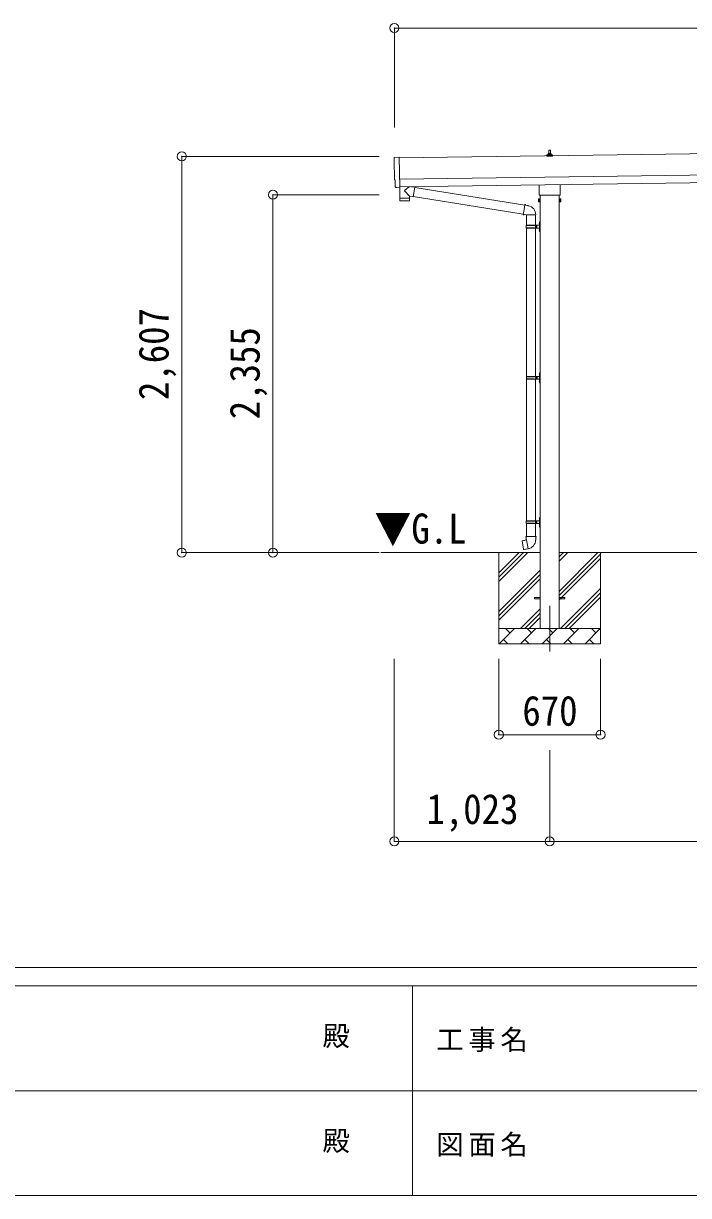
# Model space of a CAD drawing. Units: millimetres at full size, sheet at 1:60. Extents: x -16864 to 16864, y -11640 to 11640.
# Drawn here: x -3459 to 922, y -11640 to -3926 of the extents above; entities that cross this region are included whole.
import ezdxf
from ezdxf.enums import TextEntityAlignment as Align

# ---------------------------------------------------------------- set-up
doc = ezdxf.new("R2010")
doc.units = ezdxf.units.MM
doc.header["$LTSCALE"] = 60
doc.header["$PDMODE"] = 32
doc.header["$PDSIZE"] = 60
doc.linetypes.add('CHAIN1', pattern=[8, 5, -1, 1, -1])
for name, color, linetype, lineweight in [('0-1_Defpoints', 7, 'CHAIN1', 9), ('0-2_TEXT1', 4, 'Continuous', 9), ('0-3_SHAPE', 7, 'Continuous', 9), ('0-7_PARTS2', 7, 'Continuous', 9), ('0-8_TABLE1', 6, 'Continuous', 9), ('0-9_DIM1', 7, 'Continuous', 9), ('F-0', 7, 'Continuous', 9)]:
    doc.layers.add(name, color=color, linetype=linetype, lineweight=lineweight)
doc.styles.add('ＭＳ ゴシック', font='')
doc.styles.get('ＭＳ ゴシック').set_extended_font_data('MS Gothic')

msp = doc.modelspace()

# ---------------------------------------------------------------- linework, layer by layer
at = {"layer": '0-1_Defpoints'}
msp.add_line((6.94, -7758.15), (6.94, -8107.15), dxfattribs=at)
at = {"layer": '0-2_TEXT1'}
for p, q in [((4647.01, -4730.46), (-983.46, -4810.89)), ((1.25, -4783.89), (1.97, -4760.37)), ((2.97, -4759.39), (11.52, -4759.39)), ((12.52, -4760.37), (13.25, -4783.89)), ((-11, -4799.39), (-11, -4791.68)), ((25.5, -4799.39), (-11, -4799.39)), ((-10.62, -4790.89), (25.11, -4790.89)), ((-10.24, -4790.71), (-3.52, -4789.08)), ((-3.14, -4788.89), (17.63, -4788.89)), ((-2.75, -4788.11), (-2.75, -4783.89)), ((-1.75, -4783.89), (16.25, -4783.89)), ((17.25, -4788.11), (17.25, -4783.89)), ((24.73, -4790.71), (18.01, -4789.08)), ((25.5, -4799.39), (25.5, -4791.68)), ((-981.46, -4950.88), (4649.01, -4870.44)), ((-980.74, -5000.87), (4649.72, -4920.44)), ((-1000.32, -5004.92), (-1007.24, -5004.66)), ((-61.36, -5043.38), (-61.36, -4987.74)), ((75.24, -4985.79), (75.24, -5043.38)), ((-67.06, -5081.65), (-66.3, -5080.34)), ((-67.06, -5081.65), (-67.06, -5098.65)), ((-60.06, -5085.25), (-66.3, -5085.25)), ((-63.06, -5052.15), (-63.06, -5046.65)), ((74.88, -5055.65), (-61, -5055.65)), ((-55.56, -5055.65), (-55.56, -7908.15)), ((69.44, -7908.15), (69.44, -5055.65)), ((73.94, -5085.25), (80.18, -5085.25)), ((76.94, -5046.65), (76.94, -5052.15)), ((80.94, -5081.65), (80.18, -5080.34)), ((80.94, -5081.65), (80.94, -5098.65)), ((-67.06, -5098.65), (-66.3, -5099.97)), ((-60.06, -5095.06), (-66.3, -5095.06)), ((-60.06, -5099.97), (-66.3, -5099.97)), ((-57.56, -5099.35), (-60.06, -5099.35)), ((71.44, -5099.35), (73.94, -5099.35)), ((73.94, -5095.06), (80.18, -5095.06)), ((73.94, -5099.97), (80.18, -5099.97)), ((80.94, -5098.65), (80.18, -5099.97)), ((-93.06, -7703.65), (-55.56, -7703.65)), ((-93.06, -7712.65), (-93.06, -7703.65)), ((-93.06, -7703.65), (-55.56, -7703.65)), ((-93.06, -7712.65), (-93.06, -7703.65)), ((-93.06, -7712.65), (-55.56, -7712.65)), ((-93.06, -7712.65), (-55.56, -7712.65)), ((69.44, -7703.65), (106.94, -7703.65)), ((69.44, -7703.65), (106.94, -7703.65)), ((69.44, -7712.65), (106.94, -7712.65)), ((69.44, -7712.65), (106.94, -7712.65)), ((106.94, -7712.65), (106.94, -7703.65)), ((106.94, -7712.65), (106.94, -7703.65))]:
    msp.add_line(p, q, dxfattribs=at)
for points in [[(-1015.07, -4807.91), (-983.53, -4805.81), (-980.7, -5003.64)], [(-1010.12, -5001.71), (-1010.8, -4954.68), (-1011.4, -4954.69)], [(-999.58, -5004.64), (-998.92, -5004), (-980.69, -5004.64)], [(-60.06, -5099.97), (-60.06, -5080.34), (-66.3, -5080.34)], [(-60.06, -5099.35), (-60.06, -5080.95), (-57.56, -5080.95)], [(73.94, -5099.35), (73.94, -5080.95), (71.44, -5080.95)], [(73.94, -5099.97), (73.94, -5080.34), (80.18, -5080.34)]]:
    msp.add_lwpolyline(points, dxfattribs=at)
for points in [[(-57.56, -5100.65), (-57.56, -5079.65), (-55.56, -5079.65), (-55.56, -5100.65)], [(71.44, -5100.65), (71.44, -5079.65), (69.44, -5079.65), (69.44, -5100.65)]]:
    msp.add_lwpolyline(points, close=True, dxfattribs=at)
for centre, radius, start, end in [((1.33, -4784.53), 4.13, 90, 171.17633), ((2.97, -4760.39), 1, 90, 178.60509), ((10.58, -4783.89), 4.83, 133.60282, 180), ((3.91, -4783.89), 4.83, 0, 46.39718), ((11.52, -4760.39), 1, 1.39491, 90), ((13.16, -4784.53), 4.13, 8.82367, 90), ((-10, -4791.68), 1, 103.62699, 180), ((-3.75, -4788.11), 1, 283.62699, 0), ((-1.75, -4784.89), 1, 90, 180), ((16.25, -4784.89), 1, 0, 90), ((18.25, -4788.11), 1, 180, 256.37301), ((24.5, -4791.68), 1, 0, 76.37301), ((-62.71, -5082.79), 4.34, 145.61575, 214.38425), ((-50.82, -5090.15), 16.24, 162.41205, 197.58795), ((-59.06, -5046.65), 4, 125.09963, 180), ((-59.06, -5052.15), 4, 180, 194.47751), ((-59.06, -5052.15), 4, 194.47751, 241.04498), ((72.94, -5052.15), 4, 298.95502, 345.52249), ((72.94, -5046.65), 4, 0, 54.90037), ((72.94, -5052.15), 4, 345.52249, 0), ((64.7, -5090.15), 16.24, 342.41205, 17.58795), ((76.6, -5082.79), 4.34, 325.61575, 34.38425), ((-62.71, -5097.51), 4.34, 145.61575, 214.38425), ((76.6, -5097.51), 4.34, 325.61575, 34.38425)]:
    msp.add_arc(centre, radius, start, end, dxfattribs=at)
for centre, major_axis, ratio, start_param, end_param in [((-1014.87, -4810.9), (-3, -0.04), 0.99863, 4.7647489, 6.2979817), ((-5779.24, -4949.4), (4762.89, 68.04), 0.99863, 6.2686928, 6.2979817), ((-1011.46, -4950.29), (-4.41, -0.06), 0.99863, 6.2686928, 7.8539816), ((-1007.12, -5001.66), (-2.15, -2.1), 0.9974, 5.5252311, 7.0411395), ((-1000.28, -5003.92), (-0.717, -0.7), 0.9974, 0.7579542, 1.5707963)]:
    msp.add_ellipse(centre, major_axis=major_axis, ratio=ratio, start_param=start_param, end_param=end_param, dxfattribs=at)
at = {"layer": '0-3_SHAPE'}
for p, q in [((-55.56, -7408.15), (-1104.5, -7408.15)), ((-328.06, -7408.15), (-328.06, -8008.15)), ((-328.06, -7541.63), (-194.58, -7408.15)), ((-328.06, -7598.2), (-138.01, -7408.15)), ((-328.06, -7569.92), (-166.29, -7408.15)), ((3044.44, -7408.15), (69.44, -7408.15)), ((69.44, -7465.26), (126.55, -7408.15)), ((69.44, -7436.98), (98.27, -7408.15)), ((69.44, -7663.25), (324.54, -7408.15)), ((69.44, -7691.54), (341.94, -7419.04)), ((69.44, -7719.82), (341.94, -7447.32)), ((341.94, -7408.15), (341.94, -8008.15)), ((-328.06, -7796.19), (-55.56, -7523.69)), ((-328.06, -7824.48), (-55.56, -7551.98)), ((-328.06, -7852.76), (-55.56, -7580.26)), ((79.1, -7908.15), (341.94, -7645.31)), ((107.38, -7908.15), (341.94, -7673.59)), ((135.67, -7908.15), (341.94, -7701.88)), ((-185.46, -7908.15), (-55.56, -7778.25)), ((-157.18, -7908.15), (-55.56, -7806.54)), ((-128.89, -7908.15), (-55.56, -7834.82)), ((-328.06, -7908.15), (341.94, -7908.15)), ((-325.9, -8008.15), (-225.9, -7908.15)), ((-254.46, -7936.71), (-283.01, -7908.15)), ((-184.48, -8008.15), (-84.48, -7908.15)), ((-113.03, -7936.71), (-141.59, -7908.15)), ((-43.06, -8008.15), (56.94, -7908.15)), ((28.39, -7936.71), (-0.17, -7908.15)), ((98.36, -8008.15), (198.36, -7908.15)), ((169.81, -7936.71), (141.26, -7908.15)), ((239.78, -8008.15), (339.78, -7908.15)), ((311.23, -7936.71), (282.68, -7908.15)), ((341.94, -8008.15), (-328.06, -8008.15)), ((-297.35, -7979.6), (-268.8, -8008.15)), ((-155.93, -7979.6), (-127.37, -8008.15)), ((-14.51, -7979.6), (14.05, -8008.15)), ((126.92, -7979.6), (155.47, -8008.15)), ((268.34, -7979.6), (296.89, -8008.15))]:
    msp.add_line(p, q, dxfattribs=at)
at = {"layer": '0-8_TABLE1'}
for p, q in [((-1016.06, -3955.51), (-1016.06, -4609.84)), ((10332.94, -3955.51), (-1016.06, -3955.51)), ((-2416.06, -4800.86), (-1115.37, -4800.86)), ((-2416.06, -4800.86), (-2416.06, -7408.15)), ((-1816.06, -5053.15), (-1115.37, -5053.15)), ((-1816.06, -5053.15), (-1816.06, -7408.15)), ((-2416.06, -7408.15), (-1115.37, -7408.15)), ((-1016.37, -9309.15), (-1016.37, -8107.15)), ((-328.06, -8607.15), (-328.06, -8107.15)), ((341.94, -8607.15), (341.94, -8107.15)), ((-328.06, -8607.15), (341.94, -8607.15)), ((6.94, -9309.15), (6.94, -8709.15)), ((6.94, -9309.15), (-1016.37, -9309.15)), ((3106.94, -9309.15), (6.94, -9309.15))]:
    msp.add_line(p, q, dxfattribs=at)
for p in [(-1016.06, -3955.51), (-1016.06, -3955.51), (-2416.06, -4800.86), (-1816.06, -5053.15), (-2416.06, -7408.15), (-1816.06, -7408.15), (-328.06, -8607.15), (341.94, -8607.15), (-1016.37, -9309.15), (6.94, -9309.15)]:
    msp.add_point(p, dxfattribs=at)
at = {"layer": '0-9_DIM1'}
for p, q in [((-980.7, -5003.64), (-980.69, -5004.64)), ((-919.3, -5000), (-946.95, -5022.51)), ((-881.68, -5004), (-907.52, -4999.83)), ((-881.68, -5004), (-891.84, -5066.89)), ((-881.97, -5005.84), (-156.62, -5121.32)), ((-980.06, -5076.87), (-979.64, -5089.92)), ((-975.57, -5075.81), (-975.54, -5076.81)), ((-916.25, -5062.94), (-947.12, -5029.84)), ((-920.58, -5075.02), (-920.58, -5076.02)), ((-916.25, -5062.94), (-891.84, -5066.89)), ((-916.25, -5062.94), (-916.08, -5074.96)), ((-891.55, -5065.07), (-167.04, -5180.42)), ((-919.06, -5092), (-976.6, -5092.82)), ((-167.36, -5182.24), (-161.83, -5150.87)), ((-156.3, -5119.51), (-161.83, -5150.87)), ((-156.3, -5119.51), (-155.16, -5117.52)), ((-155.16, -5117.52), (-151.6, -5118.15)), ((-151.6, -5118.15), (-151.18, -5120.5)), ((-136.67, -5123.32), (-134.98, -5124.95)), ((-134.98, -5124.95), (-132.87, -5125.4)), ((-167.36, -5182.24), (-166.97, -5184.49)), ((-167.36, -5182.24), (-162.21, -5183.05)), ((-166.97, -5184.49), (-163.4, -5185.12)), ((-163.4, -5185.12), (-162.21, -5183.05)), ((-162.21, -5183.05), (-147.61, -5185.37)), ((-147.61, -5185.37), (-145.4, -5184.38)), ((-85.1, -5184.78), (-146.29, -5184.78)), ((-145.56, -5184.78), (-145.56, -5254.07)), ((-85.56, -5184.78), (-85.56, -5254.07)), ((-61.86, -5236.92), (-59.82, -5237.92)), ((-60.59, -5234.92), (-59.96, -5234.92)), ((-60.59, -5234.92), (-60.59, -5243.22)), ((-60.59, -5243.22), (-59.96, -5243.22)), ((-59.96, -5234.92), (-59.96, -5243.22)), ((-59.96, -5234.92), (-59.56, -5235.32)), ((-59.96, -5243.22), (-59.56, -5242.82)), ((-59.82, -5237.92), (-59.2, -5239.07)), ((-59.56, -5231.07), (-56.56, -5229.57)), ((-59.56, -5231.07), (-59.56, -5263.07)), ((-59.56, -5235.32), (-59.56, -5242.82)), ((-56.56, -5229.57), (-56.56, -5263.07)), ((-56.56, -5229.57), (-55.56, -5229.57)), ((-55.56, -5229.57), (-55.56, -5263.07)), ((-148.56, -5256.07), (-98.23, -5256.07)), ((-148.56, -5270.07), (-98.23, -5270.07)), ((-147.56, -5254.07), (-61.56, -5254.07)), ((-147.56, -5254.07), (-147.56, -5256.07)), ((-147.56, -5272.07), (-147.56, -5270.07)), ((-147.56, -5272.07), (-61.56, -5272.07)), ((-145.56, -5272.07), (-145.56, -6249.15)), ((-88.56, -5254.07), (-88.56, -5258.57)), ((-88.56, -5258.57), (-86.56, -5258.57)), ((-88.56, -5272.07), (-88.56, -5267.57)), ((-88.56, -5267.57), (-86.56, -5267.57)), ((-86.56, -5258.57), (-86.56, -5263.07)), ((-86.56, -5267.57), (-86.56, -5263.07)), ((-85.56, -5272.07), (-85.56, -6249.15)), ((-80.56, -5254.07), (-80.56, -5263.07)), ((-80.56, -5258.57), (-77.56, -5258.57)), ((-80.56, -5272.07), (-80.56, -5263.07)), ((-80.56, -5267.57), (-77.56, -5267.57)), ((-77.56, -5258.57), (-77.56, -5263.07)), ((-77.56, -5267.57), (-77.56, -5263.07)), ((-61.86, -5284.92), (-59.82, -5285.92)), ((-60.59, -5282.92), (-59.96, -5282.92)), ((-60.59, -5282.92), (-60.59, -5291.22)), ((-60.59, -5291.22), (-59.96, -5291.22)), ((-59.96, -5282.92), (-59.96, -5291.22)), ((-59.96, -5282.92), (-59.56, -5283.32)), ((-59.96, -5291.22), (-59.56, -5290.82)), ((-59.82, -5285.92), (-59.2, -5287.07)), ((-59.56, -5295.07), (-59.56, -5263.07)), ((-59.56, -5283.32), (-59.56, -5290.82)), ((-59.56, -5295.07), (-56.56, -5296.57)), ((-56.56, -5296.57), (-56.56, -5263.07)), ((-56.56, -5296.57), (-55.56, -5296.57)), ((-55.56, -5296.57), (-55.56, -5263.07)), ((-61.86, -6232.01), (-59.82, -6233)), ((-60.59, -6230), (-59.96, -6230)), ((-60.59, -6230), (-60.59, -6238.3)), ((-60.59, -6238.3), (-59.96, -6238.3)), ((-59.96, -6230), (-59.96, -6238.3)), ((-59.96, -6230), (-59.56, -6230.4)), ((-59.96, -6238.3), (-59.56, -6237.9)), ((-59.82, -6233), (-59.2, -6234.15)), ((-59.56, -6226.15), (-56.56, -6224.65)), ((-59.56, -6226.15), (-59.56, -6258.15)), ((-59.56, -6230.4), (-59.56, -6237.9)), ((-56.56, -6224.65), (-56.56, -6258.15)), ((-56.56, -6224.65), (-55.56, -6224.65)), ((-55.56, -6224.65), (-55.56, -6258.15)), ((-146.06, -6251.15), (-95.73, -6251.15)), ((-146.06, -6265.15), (-95.73, -6265.15)), ((-145.56, -6267.15), (-145.56, -7199.15)), ((-145.06, -6249.15), (-145.06, -6251.15)), ((-145.06, -6249.15), (-61.56, -6249.15)), ((-145.06, -6267.15), (-145.06, -6265.15)), ((-145.06, -6267.15), (-61.56, -6267.15)), ((-86.06, -6249.15), (-86.06, -6253.65)), ((-86.06, -6253.65), (-84.06, -6253.65)), ((-86.06, -6267.15), (-86.06, -6262.65)), ((-86.06, -6262.65), (-84.06, -6262.65)), ((-85.56, -6267.15), (-85.56, -7199.15)), ((-84.06, -6253.65), (-84.06, -6258.15)), ((-84.06, -6262.65), (-84.06, -6258.15)), ((-78.06, -6249.15), (-78.06, -6258.15)), ((-78.06, -6253.65), (-75.06, -6253.65)), ((-78.06, -6267.15), (-78.06, -6258.15)), ((-78.06, -6262.65), (-75.06, -6262.65)), ((-75.06, -6253.65), (-75.06, -6258.15)), ((-75.06, -6262.65), (-75.06, -6258.15)), ((-61.86, -6280.01), (-59.82, -6281)), ((-60.59, -6278), (-59.96, -6278)), ((-60.59, -6278), (-60.59, -6286.3)), ((-60.59, -6286.3), (-59.96, -6286.3)), ((-59.96, -6278), (-59.96, -6286.3)), ((-59.96, -6278), (-59.56, -6278.4)), ((-59.96, -6286.3), (-59.56, -6285.9)), ((-59.82, -6281), (-59.2, -6282.15)), ((-59.56, -6290.15), (-59.56, -6258.15)), ((-59.56, -6278.4), (-59.56, -6285.9)), ((-59.56, -6290.15), (-56.56, -6291.65)), ((-56.56, -6291.65), (-56.56, -6258.15)), ((-56.56, -6291.65), (-55.56, -6291.65)), ((-55.56, -6291.65), (-55.56, -6258.15)), ((-148.56, -7201.15), (-98.23, -7201.15)), ((-148.56, -7215.15), (-98.23, -7215.15)), ((-147.56, -7199.15), (-61.56, -7199.15)), ((-147.56, -7199.15), (-147.56, -7201.15)), ((-147.56, -7217.15), (-147.56, -7215.15)), ((-147.56, -7217.15), (-61.56, -7217.15)), ((-145.56, -7217.15), (-145.56, -7302.08)), ((-88.56, -7199.15), (-88.56, -7203.65)), ((-88.56, -7203.65), (-86.56, -7203.65)), ((-88.56, -7217.15), (-88.56, -7212.65)), ((-88.56, -7212.65), (-86.56, -7212.65)), ((-86.56, -7203.65), (-86.56, -7208.15)), ((-86.56, -7212.65), (-86.56, -7208.15)), ((-85.56, -7217.15), (-85.56, -7302.08)), ((-80.56, -7199.15), (-80.56, -7208.15)), ((-80.56, -7203.65), (-77.56, -7203.65)), ((-80.56, -7217.15), (-80.56, -7208.15)), ((-80.56, -7212.65), (-77.56, -7212.65)), ((-77.56, -7203.65), (-77.56, -7208.15)), ((-77.56, -7212.65), (-77.56, -7208.15)), ((-61.86, -7182.01), (-59.82, -7183)), ((-61.86, -7230.01), (-59.82, -7231)), ((-60.59, -7180), (-59.96, -7180)), ((-60.59, -7180), (-60.59, -7188.3)), ((-60.59, -7188.3), (-59.96, -7188.3)), ((-60.59, -7228), (-59.96, -7228)), ((-60.59, -7228), (-60.59, -7236.3)), ((-60.59, -7236.3), (-59.96, -7236.3)), ((-59.96, -7180), (-59.96, -7188.3)), ((-59.96, -7180), (-59.56, -7180.4)), ((-59.96, -7188.3), (-59.56, -7187.9)), ((-59.96, -7228), (-59.96, -7236.3)), ((-59.96, -7228), (-59.56, -7228.4)), ((-59.96, -7236.3), (-59.56, -7235.9)), ((-59.82, -7183), (-59.2, -7184.15)), ((-59.82, -7231), (-59.2, -7232.15)), ((-59.56, -7176.15), (-56.56, -7174.65)), ((-59.56, -7176.15), (-59.56, -7208.15)), ((-59.56, -7180.4), (-59.56, -7187.9)), ((-59.56, -7240.15), (-59.56, -7208.15)), ((-59.56, -7228.4), (-59.56, -7235.9)), ((-59.56, -7240.15), (-56.56, -7241.65)), ((-56.56, -7174.65), (-56.56, -7208.15)), ((-56.56, -7174.65), (-55.56, -7174.65)), ((-56.56, -7241.65), (-56.56, -7208.15)), ((-56.56, -7241.65), (-55.56, -7241.65)), ((-55.56, -7174.65), (-55.56, -7208.15)), ((-55.56, -7241.65), (-55.56, -7208.15)), ((-146.15, -7325.28), (-174.02, -7330.53)), ((-161.28, -7327.93), (-161.49, -7328.17)), ((-147.41, -7302.08), (-149.56, -7302.86)), ((-149.56, -7302.86), (-149.56, -7306.48)), ((-149.56, -7306.48), (-147.32, -7307.3)), ((-147.41, -7302.08), (-115.56, -7302.08)), ((-147.41, -7302.08), (-147.32, -7307.3)), ((-147.32, -7307.3), (-147.06, -7322.08)), ((-147.06, -7322.08), (-145.71, -7324.08)), ((-135.8, -7382.58), (-145.93, -7325.1)), ((-145.91, -7324.28), (-145.91, -7324.99)), ((-145.71, -7324.08), (-145.74, -7324.09)), ((-83.71, -7302.08), (-115.56, -7302.08)), ((-85.37, -7324.02), (-85.45, -7326.18)), ((-84.06, -7322.08), (-85.37, -7324.02)), ((-81.56, -7306.48), (-83.8, -7307.3)), ((-83.71, -7302.08), (-81.56, -7302.86)), ((-81.56, -7302.86), (-81.56, -7306.48)), ((-174.02, -7330.53), (-174.83, -7331.7)), ((-174.83, -7331.7), (-165.21, -7386.26)), ((-151.18, -7385.17), (-151.47, -7385.02)), ((-135.49, -7383.34), (-135.73, -7382.68))]:
    msp.add_line(p, q, dxfattribs=at)
for points in [[(-981.09, -5004.63), (-980.07, -5075.87), (-916.08, -5074.96)], [(-916.11, -5089.01), (-916.06, -5075.96), (-980.06, -5076.87)], [(-156.3, -5119.51), (-151.18, -5120.5), (-136.67, -5123.32)], [(-61.86, -5241.22), (-59.82, -5240.22), (-59.2, -5239.07)], [(-61.86, -5289.22), (-59.82, -5288.22), (-59.2, -5287.07)], [(-61.86, -6236.3), (-59.82, -6235.3), (-59.2, -6234.15)], [(-61.86, -6284.3), (-59.82, -6283.3), (-59.2, -6282.15)], [(-61.86, -7186.3), (-59.82, -7185.3), (-59.2, -7184.15)], [(-61.86, -7234.3), (-59.82, -7233.3), (-59.2, -7232.15)], [(-159.03, -7327.71), (-159.31, -7327.56), (-161.28, -7327.93)], [(-83.71, -7302.08), (-83.8, -7307.3), (-84.06, -7322.08)], [(-136.06, -7382.48), (-164.05, -7387.08), (-165.21, -7386.26)], [(-149, -7384.61), (-149.21, -7384.85), (-151.18, -7385.17)]]:
    msp.add_lwpolyline(points, dxfattribs=at)
for centre, radius, start, end in [((-976.64, -5089.82), 3, 181.81845, 270.86677), ((-943.63, -5026.25), 5, 131.47396, 225.79244), ((-919.11, -5089), 3, 270.81845, 359.81845), ((-145.4, -5184.38), 60.3, 359.62495, 78), ((-56.26, -5239.07), 6, 136.21765, 223.78235), ((-99.81, -5263.07), 49.25, 171.82876, 180.00002), ((-99.81, -5263.07), 49.25, 180.00002, 188.17127), ((-98.23, -5254.07), 2, 270, 359.99998), ((-98.23, -5272.07), 2, 0.00005, 90.00004), ((-56.26, -5287.07), 6, 136.21765, 223.78235), ((-61.56, -5252.07), 2, 270, 359.99998), ((-61.56, -5274.07), 2, 0.00005, 90.00004), ((-56.26, -6234.15), 6, 136.21765, 223.78235), ((-61.56, -6247.15), 2, 270, 359.99998), ((-97.31, -6258.15), 49.25, 171.82876, 180.00002), ((-97.31, -6258.15), 49.25, 180.00002, 188.17127), ((-95.73, -6249.15), 2, 270, 359.99998), ((-95.73, -6267.15), 2, 0.00005, 90.00004), ((-56.26, -6282.15), 6, 136.21765, 223.78235), ((-61.56, -6269.15), 2, 0.00005, 90.00004), ((-99.81, -7208.15), 49.25, 171.82876, 180.00002), ((-99.81, -7208.15), 49.25, 180.00002, 188.17127), ((-98.23, -7199.15), 2, 270, 359.99998), ((-98.23, -7217.15), 2, 0.00005, 90.00004), ((-56.26, -7184.15), 6, 136.21765, 223.78235), ((-56.26, -7232.15), 6, 136.21765, 223.78235), ((-61.56, -7197.15), 2, 270, 359.99998), ((-61.56, -7219.15), 2, 0.00005, 90.00004), ((-146.21, -7324.99), 0.3, 280.66842, 0), ((-145.71, -7324.28), 0.2, 100, 180), ((-145.71, -7324.08), 60.3, 279.96938, 358), ((-136.02, -7382.78), 0.3, 20, 99.33158), ((-135.3, -7383.27), 0.2, 200, 279.96938)]:
    msp.add_arc(centre, radius, start, end, dxfattribs=at)
at = {"layer": 'F-0', "color": 5, "lineweight": 5}
for p, q in [((-16864.12, -10140), (16015.88, -10140)), ((-16864.12, -10260), (10682.37, -10260)), ((-897.63, -10260), (-897.63, -11640)), ((-6897.63, -10950), (5402.37, -10950)), ((-16864.12, -11640), (16015.88, -11640))]:
    msp.add_line(p, q, dxfattribs=at)

# ---------------------------------------------------------------- texts
at = {"layer": '0-7_PARTS2', "style": 'ＭＳ ゴシック', "width": 0.9}
msp.add_text('▼G.L', height=197.9, dxfattribs=at).set_placement((-1147.23, -7408.44), align=Align.BOTTOM_LEFT)
at = {"layer": '0-8_TABLE1', "color": 7, "style": 'ＭＳ ゴシック', "width": 0.9}
for s, p in [('2,607', (-2443.56, -6404.51)), ('2,355', (-1843.56, -6530.65))]:
    msp.add_text(s, height=197.9, rotation=90, dxfattribs=at).set_placement(p, align=Align.BOTTOM_LEFT)
for s, p in [('670', (-173.06, -8607.15)), ('1,023', (-804.71, -9254.15))]:
    msp.add_text(s, height=197.9, dxfattribs=at).set_placement(p, align=Align.BOTTOM_LEFT)
at = {"layer": 'F-0', "style": 'ＭＳ ゴシック'}
for p in [(-1489.06, -10695), (-1489.06, -11385)]:
    msp.add_text('殿', height=132, dxfattribs=at).set_placement(p, align=Align.BOTTOM_LEFT)
at = {"layer": 'F-0', "char_height": 132, "attachment_point": 7, "style": 'ＭＳ ゴシック'}
for s, insert in [('\\T1.17;工事名', (-739.42, -10695)), ('\\T1.17;図面名', (-739.42, -11385))]:
    msp.add_mtext(s, dxfattribs=dict(at, insert=insert))

doc.saveas('drawing.dxf')
